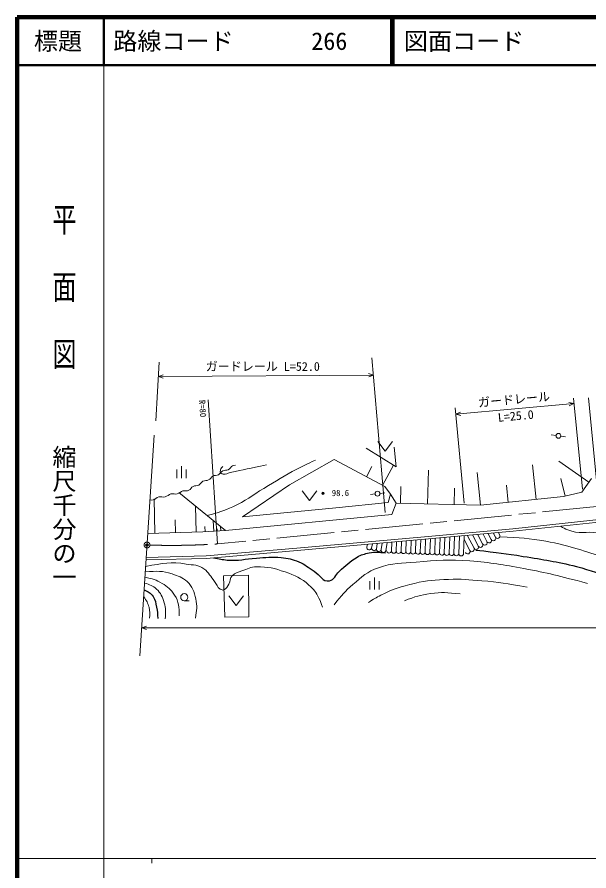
# Model space of a CAD drawing. Units: millimetres, scale not verified. Extents: x 40000 to 680000, y 20000 to 380000.
# Drawn here: x 40000 to 158825, y 202409 to 380000 of the extents above; entities that cross this region are included whole.
import ezdxf
from ezdxf.enums import TextEntityAlignment as Align

# ---------------------------------------------------------------- set-up
doc = ezdxf.new("R2010")
doc.units = ezdxf.units.MM
doc.header["$LTSCALE"] = 1000
doc.header["$PDMODE"] = 32
doc.header["$PDSIZE"] = 500
doc.linetypes.add('CHAIN', pattern=[18.5, 12, -1.5, 3.5, -1.5])
for name, color, linetype, lineweight in [('M-BGD', 7, 'Continuous', 13), ('M-BMK', 2, 'CHAIN', 13), ('M-STR-HTXT', 7, 'Continuous', 13), ('M-TTL', 2, 'Continuous', 140), ('M-TTL-BAND', 7, 'Continuous', 13), ('M-TTL-LINE', 7, 'Continuous', 50)]:
    doc.layers.add(name, color=color, linetype=linetype, lineweight=lineweight)
doc.layers.add('M-OTRS', color=6, linetype='Continuous')
doc.layers.add('M-TTL-TXT', color=7, linetype='Continuous')
doc.styles.add('@ＭＳ ゴシック', font='')
doc.styles.add('ＭＳ ゴシック', font='')
doc.styles.get('@ＭＳ ゴシック').set_extended_font_data('@MS Gothic')
doc.styles.get('ＭＳ ゴシック').set_extended_font_data('MS Gothic')

msp = doc.modelspace()

# ---------------------------------------------------------------- linework, layer by layer
at = {"layer": 'M-BGD'}
for p, q in [((151002, 293120), (151992, 292979)), ((114992, 291703), (116492, 289703)), ((116492, 289703), (117992, 291703)), ((152982, 292837), (153972, 292696)), ((116399, 282353), (105916, 287990)), ((74161, 284121), (74161, 286621)), ((112602, 284395), (113729, 286491)), ((115956, 282591), (118210, 286784)), ((147836, 279667), (147075, 286874)), ((158802, 283244), (152591, 287638)), ((73161, 284121), (73161, 285871)), ((75161, 284121), (75161, 285871)), ((125315, 278711), (125484, 285755)), ((136306, 278449), (135584, 285283)), ((142071, 279058), (141691, 282661)), ((153881, 280350), (152991, 284048)), ((157345, 281184), (159380, 284061)), ((73612, 281084), (83324, 273186)), ((99269, 281469), (100769, 279469)), ((100769, 279469), (102269, 281469)), ((113407, 280713), (114402, 280817)), ((115396, 280921), (116391, 281024)), ((117563, 280763), (116399, 282353)), ((118756, 278869), (117563, 280763)), ((119680, 278847), (119764, 282368)), ((130811, 278579), (130893, 282014)), ((153556, 280272), (157345, 281184)), ((68650, 272657), (68473, 279782)), ((117844, 276553), (118756, 278869)), ((118756, 278869), (136297, 278448)), ((136297, 278448), (153556, 280272)), ((77242, 272871), (77108, 278241)), ((72946, 272764), (72879, 275449)), ((80861, 273039), (80726, 275299)), ((83324, 273186), (117844, 276553)), ((143065, 273076), (166390, 275558)), ((79053, 272931), (78985, 274061)), ((81593, 273082), (81566, 273540)), ((82326, 273126), (82271, 274042)), ((67157, 272619), (78624, 272905)), ((78624, 272905), (83324, 273186)), ((123937, 271360), (143065, 273076)), ((129781, 268522), (129911, 271799)), ((130780, 268482), (130916, 271889)), ((131779, 268442), (131920, 271979)), ((132778, 268403), (132924, 272069)), ((134952, 269519), (133607, 272136)), ((135841, 269977), (134682, 272232)), ((136730, 270434), (135757, 272329)), ((137620, 270891), (136831, 272425)), ((138509, 271348), (137906, 272521)), ((139399, 271805), (138981, 272617)), ((140288, 272262), (140056, 272713)), ((98166, 269061), (123937, 271360)), ((112696, 269802), (112786, 270269)), ((113678, 269613), (113822, 270362)), ((114660, 269424), (114858, 270455)), ((115642, 269235), (115894, 270547)), ((116624, 269046), (116931, 270640)), ((117790, 269000), (117859, 270720)), ((118789, 268960), (118863, 270810)), ((119788, 268920), (119867, 270900)), ((120788, 268880), (120872, 270990)), ((121787, 268841), (121876, 271080)), ((122786, 268801), (122881, 271170)), ((123785, 268761), (123885, 271259)), ((124785, 268721), (124889, 271349)), ((125784, 268681), (125894, 271439)), ((126783, 268642), (126898, 271529)), ((127782, 268602), (127902, 271619)), ((128781, 268562), (128907, 271709)), ((134062, 269062), (132895, 271334)), ((79330, 267418), (98166, 269061)), ((66801, 267095), (79330, 267418)), ((114268, 260934), (114268, 263434)), ((113268, 260934), (113268, 262684)), ((115268, 260934), (115268, 262684)), ((84025, 259607), (85525, 257607)), ((85525, 257607), (87025, 259607)), ((74746, 258587), (75746, 258587))]:
    msp.add_line(p, q, dxfattribs=at)
for points in [[(112512, 290305), (118756, 286446), (118335, 290516)], [(105916, 287990), (96585, 282728), (86832, 276062), (106267, 277957), (117142, 279009), (117563, 280763)], [(246649, 284456), (223502, 282115), (192477, 278782), (178210, 277348), (143016, 273574), (123892, 271858), (98122, 269559), (79302, 267917), (66833, 267596)]]:
    msp.add_lwpolyline(points, dxfattribs=at)
msp.add_lwpolyline([(82915, 263758), (88120, 263935), (88179, 255241), (83152, 255182)], close=True, dxfattribs=at)
for centre, radius in [((152487, 292908), 500), ((103560, 280957), 100), ((103560, 280957), 80), ((103560, 280957), 60), ((103560, 280957), 40), ((103560, 280957), 20), ((103560, 280957), 20), ((114899, 280869), 500), ((74746, 259337), 750)]:
    msp.add_circle(centre, radius, dxfattribs=at)
for centre, radius, start, end in [((83344, 286917), 1186, 268.37469, 326.62359), ((85325, 285611), 1186, 88.37469, 146.62359), ((81228, 283478), 1186, 88.37469, 146.62359), ((81295, 285850), 1186, 268.37469, 326.62359), ((83277, 284545), 1186, 88.37469, 146.62359), ((77131, 281345), 1186, 88.37469, 146.62359), ((77198, 283717), 1186, 268.37469, 326.62359), ((79179, 282412), 1186, 88.37469, 146.62359), ((79247, 284784), 1186, 268.37469, 326.62359), ((72309, 279398), 1465, 78.05628, 130.37271), ((72915, 282263), 1465, 258.05628, 310.37271), ((74812, 280032), 1465, 78.05628, 130.37271), ((75149, 282651), 1186, 268.37469, 326.62359), ((67908, 280995), 1465, 258.05628, 310.37271), ((69805, 278764), 1465, 78.05628, 130.37271), ((70411, 281629), 1465, 258.05628, 310.37271), ((138954, 271576), 500, 207.19813, 27.19813), ((139843, 272033), 500, 207.19813, 27.19813), ((135396, 269748), 500, 207.19813, 27.19813), ((136286, 270205), 500, 207.19813, 27.19813), ((137175, 270662), 500, 207.19813, 27.19813), ((138065, 271119), 500, 207.19813, 27.19813), ((113187, 269707), 500, 169.11447, 349.11447), ((114169, 269519), 500, 169.11447, 349.11447), ((115151, 269330), 500, 169.11447, 349.11447), ((116133, 269141), 500, 169.11447, 349.11447), ((117290, 269020), 500, 177.71768, 357.71768), ((118290, 268980), 500, 177.71768, 357.71768), ((119289, 268940), 500, 177.71768, 357.71768), ((120288, 268900), 500, 177.71768, 357.71768), ((121287, 268861), 500, 177.71768, 357.71768), ((122286, 268821), 500, 177.71768, 357.71768), ((123286, 268781), 500, 177.71768, 357.71768), ((124285, 268741), 500, 177.71768, 357.71768), ((125284, 268701), 500, 177.71768, 357.71768), ((126283, 268661), 500, 177.71768, 357.71768), ((127283, 268622), 500, 177.71768, 357.71768), ((128282, 268582), 500, 177.71768, 357.71768), ((129281, 268542), 500, 177.71768, 357.71768), ((130280, 268502), 500, 177.71768, 357.71768), ((131279, 268462), 500, 177.71768, 357.71768), ((132279, 268423), 500, 177.71768, 357.71768), ((133617, 268834), 500, 207.19813, 27.19813), ((134507, 269291), 500, 207.19813, 27.19813)]:
    msp.add_arc(centre, radius, start, end, dxfattribs=at)
for points, knots in [([(79484, 276309), (81998, 276999), (82825, 277275), (84860, 278166), (87532, 279336), (88765, 280502), (91280, 281981), (93960, 283558), (95398, 284559), (98164, 285981), (99639, 286739), (100141, 286998), (101979, 287842)], [0, 0, 0, 0, 1, 1, 1, 2, 2, 2, 3, 3, 3, 4, 4, 4, 4]), ([(82782, 286547), (82529, 286294), (82369, 286163), (82289, 285834), (82230, 285591), (82130, 285394), (82280, 285194), (82422, 285005), (82604, 284998), (82837, 284957), (83404, 284856), (83714, 285149), (84277, 285272), (87230, 285917), (88159, 286108), (91844, 286890)], [0, 0, 0, 0, 1, 1, 1, 2, 2, 2, 3, 3, 3, 4, 4, 4, 5, 5, 5, 5]), ([(240186, 277950), (233452, 277318), (231699, 277172), (226274, 276532), (222458, 276082), (220306, 275921), (216516, 275290), (211224, 274411), (208304, 273673), (203032, 272688), (199085, 271951), (196902, 271352), (192918, 270855), (190756, 270585), (189537, 270467), (187359, 270382), (185697, 270317), (184763, 270379), (183101, 270441), (178102, 270626), (175301, 270811), (170326, 271328), (166541, 271722), (164461, 272257), (160686, 272747), (158270, 273061), (156722, 272394), (154476, 273339), (153844, 273605), (153549, 273703), (152906, 274123)], [0, 0, 0, 0, 1, 1, 1, 2, 2, 2, 3, 3, 3, 4, 4, 4, 5, 5, 5, 6, 6, 6, 7, 7, 7, 8, 8, 8, 9, 9, 9, 10, 10, 10, 10]), ([(140331, 271922), (144775, 271706), (146168, 271562), (149863, 270973), (155054, 270147), (157752, 268719), (162874, 267543), (166248, 266768), (168126, 266188), (171568, 265828), (174211, 265552), (175719, 265518), (178370, 265710), (182824, 266031), (185272, 266679), (189666, 267484), (194755, 268416), (197559, 269174), (202618, 270263), (206892, 271184), (209252, 271875), (213559, 272629), (216838, 273203), (218712, 273282), (222016, 273694), (227791, 274414), (229602, 274628), (236805, 275499)], [0, 0, 0, 0, 1, 1, 1, 2, 2, 2, 3, 3, 3, 4, 4, 4, 5, 5, 5, 6, 6, 6, 7, 7, 7, 8, 8, 8, 9, 9, 9, 9]), ([(66714, 265753), (70418, 266352), (71917, 266852), (75168, 266242), (76627, 265968), (77672, 266161), (78834, 265236), (79874, 264410), (80207, 263683), (81023, 262634), (81499, 262021), (81551, 261454), (82205, 261037), (82472, 260868), (82705, 260741), (82995, 260865), (83546, 261102), (83656, 261538), (83980, 262043), (84382, 262670), (84140, 263301), (84677, 263818), (85313, 264430), (85869, 264528), (86700, 264822), (87873, 265238), (88532, 265620), (89776, 265650), (92122, 265708), (93473, 265358), (95690, 264586), (97779, 263858), (99031, 263365), (100658, 261865), (101639, 260960), (102146, 260347), (102728, 259145), (103072, 258434), (103199, 258124), (103437, 257252)], [0, 0, 0, 0, 1, 1, 1, 2, 2, 2, 3, 3, 3, 4, 4, 4, 5, 5, 5, 6, 6, 6, 7, 7, 7, 8, 8, 8, 9, 9, 9, 10, 10, 10, 11, 11, 11, 12, 12, 12, 13, 13, 13, 13]), ([(105921, 257785), (107505, 259816), (108089, 260523), (109765, 261984), (111640, 263617), (112741, 264655), (115088, 265473), (118022, 266495), (119857, 266406), (122954, 266656), (127284, 267004), (129740, 267208), (134073, 266892), (138494, 266571), (140947, 266084), (145309, 265296), (150515, 264355), (152285, 263854), (158498, 262220)], [0, 0, 0, 0, 1, 1, 1, 2, 2, 2, 3, 3, 3, 4, 4, 4, 5, 5, 5, 6, 6, 6, 6]), ([(66643, 264645), (69077, 264733), (70155, 264905), (72211, 264172), (73505, 263711), (74339, 263511), (75345, 262575), (76495, 261506), (76780, 260501), (77119, 258967), (77454, 257456), (77331, 256672), (77060, 255005)], [0, 0, 0, 0, 1, 1, 1, 2, 2, 2, 3, 3, 3, 4, 4, 4, 4]), ([(66568, 263477), (68171, 263136), (68884, 263000), (70141, 262220), (71321, 261488), (71991, 260964), (72743, 259795), (73676, 258343), (73630, 257298), (73689, 255478)], [0, 0, 0, 0, 1, 1, 1, 2, 2, 2, 3, 3, 3, 3]), ([(146019, 261451), (141559, 262202), (140276, 262462), (136556, 262752), (133859, 262963), (132340, 263166), (129637, 263048), (126872, 262928), (125280, 262907), (122599, 262220), (119775, 261496), (118142, 261093), (115561, 259736), (114544, 259202), (114147, 259007), (113018, 258258)], [0, 0, 0, 0, 1, 1, 1, 2, 2, 2, 3, 3, 3, 4, 4, 4, 5, 5, 5, 5]), ([(66491, 262289), (67587, 261961), (68148, 261753), (68958, 261037), (69911, 260195), (70181, 259415), (70555, 258199), (70943, 256937), (70889, 256276), (70791, 254827)], [0, 0, 0, 0, 1, 1, 1, 2, 2, 2, 3, 3, 3, 3]), ([(66305, 259409), (66905, 258551), (67181, 258170), (67420, 257252), (67647, 256379), (67619, 255939), (67538, 254946)], [0, 0, 0, 0, 1, 1, 1, 2, 2, 2, 2]), ([(120470, 258613), (122847, 259487), (123730, 259788), (125911, 260091), (128291, 260422), (129311, 260299), (132062, 260032)], [0, 0, 0, 0, 1, 1, 1, 2, 2, 2, 2])]:
    msp.add_open_spline(points, degree=3, knots=knots, dxfattribs=at)
at = {"layer": 'M-BGD', "lineweight": 25}
for points, knots in [([(135332, 269153), (140063, 268611), (141355, 268451), (145191, 267839), (149535, 267145), (151985, 266785), (156251, 265710), (159362, 264925), (161006, 264129), (164116, 263344), (165856, 262905), (166824, 262553), (168611, 262398), (171787, 262122), (173590, 262268), (176773, 262457), (180243, 262662), (182175, 263023), (185585, 263699), (189778, 264530), (192037, 265389), (196171, 266478), (200538, 267629), (202966, 268345), (207349, 269435), (211721, 270523), (214151, 271243), (218586, 272038), (223455, 272910), (226262, 272831), (231183, 273339), (233380, 273566), (234066, 273637), (236809, 273920)], [0, 0, 0, 0, 1, 1, 1, 2, 2, 2, 3, 3, 3, 4, 4, 4, 5, 5, 5, 6, 6, 6, 7, 7, 7, 8, 8, 8, 9, 9, 9, 10, 10, 10, 11, 11, 11, 11]), ([(80814, 267547), (82099, 267234), (82553, 267186), (83684, 267070), (86033, 266828), (87357, 267371), (89716, 267484), (91724, 267580), (92865, 267831), (94862, 267602), (96326, 267434), (97175, 267298), (98528, 266715), (99871, 266136), (100479, 265533), (101722, 264763), (102975, 263987), (103472, 262457), (104916, 262752), (105988, 262972), (106113, 263972), (106927, 264704), (108308, 265947), (109058, 266707), (110652, 267661), (111555, 268201), (112164, 268341), (113196, 268548), (114487, 268808), (115086, 268705), (116567, 268548)], [0, 0, 0, 0, 1, 1, 1, 2, 2, 2, 3, 3, 3, 4, 4, 4, 5, 5, 5, 6, 6, 6, 7, 7, 7, 8, 8, 8, 9, 9, 9, 10, 10, 10, 10]), ([(66401, 260890), (67252, 260470), (67723, 260234), (68248, 259500), (68784, 258751), (68760, 258151), (68958, 257252), (69157, 256343), (69180, 255984), (69253, 254887)], [0, 0, 0, 0, 1, 1, 1, 2, 2, 2, 3, 3, 3, 3])]:
    msp.add_open_spline(points, degree=3, knots=knots, dxfattribs=at)
at = {"layer": 'M-BGD'}
msp.add_point((103560, 280957), dxfattribs=at)
at = {"layer": 'M-BMK'}
msp.add_line((271623, 289100), (81643, 270423), dxfattribs=at)
msp.add_circle((67001, 270203), 600, dxfattribs=at)
msp.add_arc((72106, 417731), 147617, 268.25125, 273.70436, dxfattribs=at)
at = {"layer": 'M-OTRS'}
msp.add_point((67001, 270203), dxfattribs=at)
at = {"layer": 'M-STR-HTXT'}
for p, q in [((116514, 276944), (113750, 309122)), ((68839, 295994), (69530, 308234)), ((69360, 305212), (70357, 305569)), ((69360, 305212), (114059, 305531)), ((114059, 305531), (113056, 305873)), ((114059, 305531), (113061, 305173)), ((69360, 305212), (70362, 304869)), ((81643, 270423), (79705, 300360)), ((157477, 281781), (155602, 300732)), ((160636, 281485), (158760, 300831)), ((132899, 278918), (131024, 298758)), ((131151, 297412), (155714, 299598)), ((155714, 299598), (154687, 299858)), ((155714, 299598), (154749, 299161)), ((131151, 297412), (132116, 297850)), ((131151, 297412), (132178, 297152)), ((65515, 247157), (68475, 293053)), ((65889, 252956), (66889, 253306)), ((65889, 252956), (275774, 252956)), ((65889, 252956), (66889, 252606))]:
    msp.add_line(p, q, dxfattribs=at)
at = {"layer": 'M-TTL'}
for p, q in [((40000, 380000), (40000, 20000)), ((680000, 380000), (40000, 380000))]:
    msp.add_line(p, q, dxfattribs=at)
at = {"layer": 'M-TTL-BAND'}
for p, q in [((58000, 370000), (58000, 20000)), ((40000, 205000), (579000, 205000)), ((68000, 205000), (68000, 204000))]:
    msp.add_line(p, q, dxfattribs=at)
at = {"layer": 'M-TTL-LINE'}
for p, q in [((58000, 380000), (58000, 370000)), ((117750, 380000), (117750, 370000)), ((118250, 380000), (118250, 370000)), ((40000, 370000), (680000, 370000))]:
    msp.add_line(p, q, dxfattribs=at)

# ---------------------------------------------------------------- texts
at = {"layer": 'M-BGD', "style": 'ＭＳ ゴシック'}
msp.add_text('98.6', height=1320, dxfattribs=at).set_placement((107189, 279969), align=Align.BOTTOM_CENTER)
at = {"layer": 'M-STR-HTXT', "style": 'ＭＳ ゴシック'}
msp.add_text('ガードレール L=52.0', height=1833, dxfattribs=at).set_placement((91048, 305866), align=Align.BOTTOM_CENTER)
for s, p in [('ガードレール', (143388, 299003)), ('L=25.0', (143757, 295600))]:
    msp.add_text(s, height=1833, rotation=5.085, dxfattribs=at).set_placement(p, align=Align.BOTTOM_CENTER)
msp.add_text('R=80', height=1320, rotation=273.704, dxfattribs=at).set_placement((77406, 300302), align=Align.BOTTOM_LEFT)
at = {"layer": 'M-TTL-BAND', "style": '@ＭＳ ゴシック', "width": 1.4}
msp.add_text('平  面  図', height=3666, rotation=270, dxfattribs=at).set_placement((49777, 306475), align=Align.MIDDLE_RIGHT)
at = {"layer": 'M-TTL-BAND', "style": '@ＭＳ ゴシック'}
msp.add_text('縮尺千分の一', height=3666, rotation=270, dxfattribs=at).set_placement((49777, 261030), align=Align.MIDDLE_RIGHT)
at = {"layer": 'M-TTL-TXT', "style": 'ＭＳ ゴシック'}
msp.add_text('標題', height=3666, dxfattribs=at).set_placement((48500, 375000), align=Align.MIDDLE_CENTER)
for s, p in [('路線コード', (60000, 375000)), ('266', (101142, 375000)), ('図面コード', (120380, 375000))]:
    msp.add_text(s, height=3666, dxfattribs=at).set_placement(p, align=Align.MIDDLE_LEFT)

doc.saveas('drawing.dxf')
